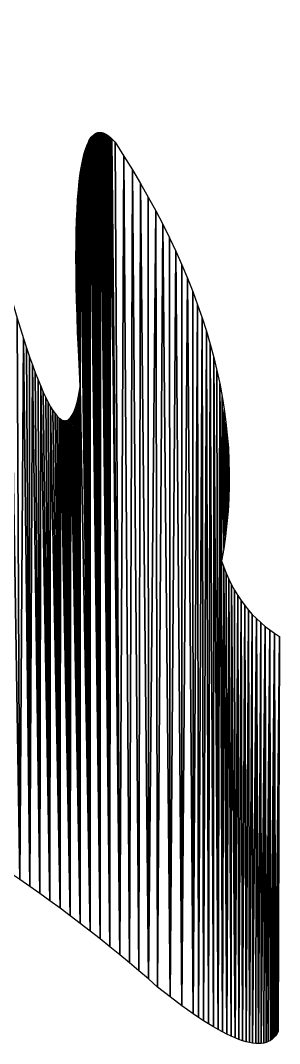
# Model space of a CAD drawing. Extents: x 10 to 917, y 10 to 841.
# Drawn here: x 386.68 to 398.45, y 205.18 to 251.65 of the extents above; entities that cross this region are included whole.
import ezdxf

# ---------------------------------------------------------------- set-up
doc = ezdxf.new("R2010")
doc.units = 0
doc.header["$MEASUREMENT"] = 0
doc.layers.get('0').update_dxf_attribs({"linetype": 'CONTINUOUS'})

msp = doc.modelspace()

# ---------------------------------------------------------------- linework, layer by layer
for p, q in [((389.808, 246.204), (389.852, 246.276)), ((389.852, 246.276), (389.898, 246.34)), ((389.898, 246.34), (389.945, 246.396)), ((389.945, 246.396), (389.993, 246.445)), ((389.993, 246.445), (390.044, 246.485)), ((390.044, 246.485), (390.095, 246.516)), ((390.095, 246.516), (390.149, 246.54)), ((390.149, 246.54), (390.203, 246.556)), ((390.203, 246.556), (390.26, 246.564)), ((390.26, 246.564), (390.318, 246.563)), ((390.318, 246.563), (390.377, 246.555)), ((390.377, 246.555), (390.438, 246.538)), ((390.438, 246.538), (390.501, 246.513)), ((390.501, 246.513), (390.565, 246.481)), ((390.565, 246.481), (390.63, 246.44)), ((390.63, 246.44), (390.697, 246.391)), ((390.697, 246.391), (390.766, 246.334)), ((390.766, 246.334), (390.836, 246.269)), ((390.836, 246.269), (390.981, 246.115)), ((389.576, 245.601), (389.648, 245.834)), ((389.648, 245.834), (389.725, 246.035)), ((389.725, 246.035), (389.766, 246.124)), ((389.766, 246.124), (389.808, 246.204)), ((390.981, 246.115), (391.382, 245.489)), ((389.453, 245.037), (389.512, 245.335)), ((389.512, 245.335), (389.576, 245.601)), ((391.382, 245.489), (391.767, 244.865)), ((389.4, 244.707), (389.453, 245.037)), ((391.767, 244.865), (392.136, 244.243)), ((389.354, 244.344), (389.4, 244.707)), ((389.28, 243.522), (389.314, 243.949)), ((389.314, 243.949), (389.354, 244.344)), ((392.136, 244.243), (392.488, 243.623)), ((389.252, 243.062), (389.28, 243.522)), ((392.488, 243.623), (392.825, 243.006)), ((389.231, 242.57), (389.252, 243.062)), ((392.825, 243.006), (393.145, 242.39)), ((389.215, 242.046), (389.231, 242.57)), ((393.145, 242.39), (393.449, 241.776)), ((389.206, 241.489), (389.215, 242.046)), ((393.449, 241.776), (393.737, 241.165)), ((389.203, 240.901), (389.206, 241.489)), ((393.737, 241.165), (394.009, 240.555)), ((389.206, 240.279), (389.203, 240.901)), ((389.215, 239.626), (389.206, 240.279)), ((394.009, 240.555), (394.265, 239.948)), ((394.265, 239.948), (394.505, 239.343)), ((389.231, 238.94), (389.215, 239.626)), ((394.505, 239.343), (394.728, 238.739)), ((389.252, 238.222), (389.231, 238.94)), ((394.728, 238.739), (394.935, 238.138)), ((386.538, 238.131), (386.825, 237.202)), ((389.28, 237.472), (389.252, 238.222)), ((394.935, 238.138), (395.127, 237.539)), ((389.314, 236.689), (389.28, 237.472)), ((395.127, 237.539), (395.302, 236.942)), ((386.825, 237.202), (386.964, 236.776)), ((386.964, 236.776), (387.098, 236.376)), ((389.4, 235.027), (389.314, 236.689)), ((395.302, 236.942), (395.461, 236.347)), ((387.098, 236.376), (387.23, 236.002)), ((395.461, 236.347), (395.604, 235.754)), ((387.23, 236.002), (387.358, 235.654)), ((387.358, 235.654), (387.482, 235.331)), ((395.604, 235.754), (395.731, 235.163)), ((387.482, 235.331), (387.604, 235.035)), ((395.731, 235.163), (395.841, 234.574)), ((387.604, 235.035), (387.721, 234.764)), ((387.721, 234.764), (387.836, 234.518)), ((389.306, 234.512), (389.355, 234.756)), ((389.355, 234.756), (389.4, 235.027)), ((387.836, 234.518), (387.946, 234.299)), ((387.946, 234.299), (388.054, 234.105)), ((389.197, 234.1), (389.253, 234.293)), ((389.253, 234.293), (389.306, 234.512)), ((395.841, 234.574), (395.936, 233.987)), ((388.054, 234.105), (388.158, 233.937)), ((388.158, 233.937), (388.258, 233.795)), ((388.258, 233.795), (388.355, 233.679)), ((389.009, 233.676), (389.075, 233.792)), ((389.075, 233.792), (389.138, 233.933)), ((389.138, 233.933), (389.197, 234.1)), ((395.936, 233.987), (396.014, 233.403)), ((388.355, 233.679), (388.449, 233.588)), ((388.449, 233.588), (388.495, 233.553)), ((388.495, 233.553), (388.539, 233.523)), ((388.539, 233.523), (388.583, 233.501)), ((388.583, 233.501), (388.626, 233.484)), ((388.626, 233.484), (388.668, 233.474)), ((388.668, 233.474), (388.71, 233.471)), ((388.71, 233.471), (388.75, 233.474)), ((388.75, 233.474), (388.789, 233.484)), ((388.789, 233.484), (388.828, 233.5)), ((388.828, 233.5), (388.866, 233.522)), ((388.866, 233.522), (388.903, 233.551)), ((388.903, 233.551), (388.939, 233.586)), ((388.939, 233.586), (388.974, 233.628)), ((388.974, 233.628), (389.009, 233.676)), ((396.014, 233.403), (396.077, 232.82)), ((396.077, 232.82), (396.123, 232.239)), ((396.123, 232.239), (396.153, 231.661)), ((396.153, 231.661), (396.167, 231.084)), ((396.167, 231.084), (396.164, 230.51)), ((396.164, 230.51), (396.146, 229.938)), ((396.146, 229.938), (396.112, 229.367)), ((396.112, 229.367), (396.061, 228.799)), ((396.061, 228.799), (395.994, 228.233)), ((395.994, 228.233), (395.912, 227.669)), ((395.912, 227.669), (395.813, 227.107)), ((395.813, 227.107), (395.916, 226.82)), ((395.916, 226.82), (396.027, 226.543)), ((396.027, 226.543), (396.146, 226.276)), ((396.146, 226.276), (396.274, 226.018)), ((396.274, 226.018), (396.41, 225.77)), ((396.41, 225.77), (396.554, 225.531)), ((396.554, 225.531), (396.706, 225.303)), ((396.706, 225.303), (396.867, 225.083)), ((396.867, 225.083), (397.035, 224.873)), ((397.035, 224.873), (397.212, 224.673)), ((397.212, 224.673), (397.398, 224.483)), ((397.398, 224.483), (397.591, 224.302)), ((397.591, 224.302), (397.793, 224.131)), ((397.793, 224.131), (398.003, 223.969)), ((398.003, 223.969), (398.221, 223.817)), ((398.221, 223.817), (398.448, 223.675)), ((398.448, 223.675), (398.381, 205.725)), ((387.11, 212.317), (386.655, 212.634)), ((387.567, 211.993), (387.11, 212.317)), ((388.025, 211.662), (387.567, 211.993)), ((388.482, 211.326), (388.025, 211.662)), ((388.939, 210.985), (388.482, 211.326)), ((389.395, 210.639), (388.939, 210.985)), ((389.849, 210.289), (389.395, 210.639)), ((390.3, 209.934), (389.849, 210.289)), ((390.748, 209.576), (390.3, 209.934)), ((391.192, 209.215), (390.748, 209.576)), ((391.631, 208.851), (391.192, 209.215)), ((392.065, 208.485), (391.631, 208.851)), ((392.493, 208.117), (392.065, 208.485)), ((392.914, 207.748), (392.493, 208.117)), ((393.479, 207.301), (392.914, 207.748)), ((394.015, 206.898), (393.479, 207.301)), ((394.521, 206.537), (394.015, 206.898)), ((394.763, 206.372), (394.521, 206.537)), ((394.997, 206.218), (394.763, 206.372)), ((395.224, 206.075), (394.997, 206.218)), ((395.444, 205.943), (395.224, 206.075)), ((395.656, 205.821), (395.444, 205.943)), ((395.86, 205.71), (395.656, 205.821)), ((396.057, 205.609), (395.86, 205.71)), ((396.247, 205.519), (396.057, 205.609)), ((396.429, 205.44), (396.247, 205.519)), ((396.603, 205.372), (396.429, 205.44)), ((396.77, 205.314), (396.603, 205.372)), ((398.116, 205.381), (398.031, 205.321)), ((398.193, 205.451), (398.116, 205.381)), ((398.263, 205.531), (398.193, 205.451)), ((398.326, 205.623), (398.263, 205.531)), ((398.381, 205.725), (398.326, 205.623)), ((396.93, 205.267), (396.77, 205.314)), ((397.082, 205.23), (396.93, 205.267)), ((397.227, 205.204), (397.082, 205.23)), ((397.364, 205.189), (397.227, 205.204)), ((397.494, 205.184), (397.364, 205.189)), ((397.616, 205.19), (397.494, 205.184)), ((397.731, 205.207), (397.616, 205.19)), ((397.839, 205.234), (397.731, 205.207)), ((397.938, 205.273), (397.839, 205.234)), ((398.031, 205.321), (397.938, 205.273))]:
    msp.add_line(p, q)

# ---------------------------------------------------------------- meshes
mesh = msp.add_polyface()
corners = [(370.951, 220.284), (371.235, 251.647), (371.743, 220.026), (371.772, 250.756), (372.533, 219.757), (372.82, 248.974), (373.318, 219.478), (373.332, 248.083), (374.1, 219.189), (374.332, 246.302), (374.876, 218.89), (375.019, 245.222), (375.647, 218.581), (375.757, 244.602), (376.413, 218.262), (376.541, 244.128), (377.173, 217.934), (377.278, 244.003), (377.926, 217.596), (377.967, 244.719), (378.672, 217.248), (378.768, 251.04), (379.41, 216.891), (379.385, 250.622), (379.41, 224.413), (379.587, 250.471), (385.752, 224.413), (386.202, 212.944), (385.752, 213.247), (385.987, 239.945), (386.238, 239.163), (386.655, 212.634), (386.538, 238.131), (386.825, 237.202), (387.11, 212.317), (386.964, 236.776), (387.098, 236.376), (387.23, 236.002), (387.567, 211.993), (387.358, 235.654), (387.482, 235.331), (387.604, 235.035), (388.025, 211.662), (387.721, 234.764), (387.836, 234.518), (387.946, 234.299), (388.054, 234.105), (388.482, 211.326), (388.158, 233.937), (388.258, 233.795), (388.355, 233.679)]
mesh.append_faces([[corners[k] for k in face] for face in [(26, 27, 28)]], dxfattribs={"vtx0": -1})
mesh.append_faces([[corners[k] for k in face] for face in [(0, 1, 2), (2, 3, 4), (4, 5, 6), (6, 7, 8), (8, 9, 10), (10, 11, 12), (12, 13, 14), (14, 15, 16), (16, 17, 18), (18, 19, 20), (20, 21, 22), (22, 23, 24), (24, 25, 26), (27, 30, 31), (31, 33, 34), (34, 37, 38), (38, 41, 42), (42, 46, 47)]], dxfattribs={"vtx0": -1, "vtx1": -1})
mesh.append_faces([[corners[k] for k in face] for face in [(27, 26, 29)]], dxfattribs={"vtx0": -1, "vtx1": -1, "vtx2": -1})
mesh.append_faces([[corners[k] for k in face] for face in [(27, 29, 30), (31, 30, 32), (31, 32, 33), (34, 33, 35), (34, 35, 36), (34, 36, 37), (38, 37, 39), (38, 39, 40), (38, 40, 41), (42, 41, 43), (42, 43, 44), (42, 44, 45), (42, 45, 46), (47, 46, 48), (47, 48, 49), (47, 49, 50)]], dxfattribs={"vtx0": -1, "vtx2": -1})
mesh = msp.add_polyface()
corners = [(378.672, 217.248), (378.559, 251.168), (378.768, 251.04), (379.41, 216.891), (378.976, 250.907), (379.181, 250.768), (379.385, 250.622), (379.41, 224.413), (379.587, 250.471), (385.752, 224.413), (379.787, 250.314), (379.985, 250.151), (380.181, 249.981), (380.375, 249.806), (380.568, 249.625), (380.758, 249.439), (380.947, 249.246), (381.134, 249.047), (381.319, 248.842), (381.502, 248.632), (381.683, 248.415), (381.862, 248.193), (382.039, 247.965), (382.215, 247.73), (382.388, 247.49), (382.56, 247.244), (382.73, 246.992), (382.897, 246.734), (383.063, 246.47), (383.228, 246.2), (383.39, 245.924), (383.708, 245.355), (384.02, 244.761), (384.323, 244.145), (384.62, 243.504), (384.908, 242.84), (385.189, 242.152), (385.463, 241.44), (385.729, 240.705), (385.987, 239.945), (389.206, 241.489), (389.206, 240.279), (389.203, 240.901), (389.215, 239.626)]
mesh.append_faces([[corners[k] for k in face] for face in [(40, 41, 42)]], dxfattribs={"vtx0": -1})
mesh.append_faces([[corners[k] for k in face] for face in [(41, 40, 43)]], dxfattribs={"vtx0": -1, "vtx1": -1})
mesh.append_faces([[corners[k] for k in face] for face in [(0, 1, 2), (3, 2, 4), (3, 4, 5), (3, 5, 6), (7, 6, 8), (9, 8, 10), (9, 10, 11), (9, 11, 12), (9, 12, 13), (9, 13, 14), (9, 14, 15), (9, 15, 16), (9, 16, 17), (9, 17, 18), (9, 18, 19), (9, 19, 20), (9, 20, 21), (9, 21, 22), (9, 22, 23), (9, 23, 24), (9, 24, 25), (9, 25, 26), (9, 26, 27), (9, 27, 28), (9, 28, 29), (9, 29, 30), (9, 30, 31), (9, 31, 32), (9, 32, 33), (9, 33, 34), (9, 34, 35), (9, 35, 36), (9, 36, 37), (9, 37, 38), (9, 38, 39)]], dxfattribs={"vtx0": -1, "vtx2": -1})
mesh = msp.add_polyface()
corners = [(388.482, 211.326), (388.355, 233.679), (388.449, 233.588), (388.495, 233.553), (388.939, 210.985), (388.539, 233.523), (388.583, 233.501), (388.626, 233.484), (388.668, 233.474), (388.71, 233.471), (388.75, 233.474), (388.789, 233.484), (388.828, 233.5), (388.866, 233.522), (388.903, 233.551), (388.939, 233.586), (388.974, 233.628), (389.395, 210.639), (389.009, 233.676), (389.075, 233.792), (389.138, 233.933), (389.197, 234.1), (389.253, 234.293), (389.306, 234.512), (389.355, 234.756), (389.4, 235.027), (389.849, 210.289), (389.4, 244.707), (389.453, 245.037), (389.512, 245.335), (389.852, 246.276), (390.3, 209.934), (390.318, 246.563), (390.748, 209.576), (390.766, 246.334), (391.192, 209.215), (391.382, 245.489), (391.631, 208.851), (391.767, 244.865), (392.065, 208.485), (392.136, 244.243), (392.493, 208.117), (392.488, 243.623)]
mesh.append_faces([[corners[k] for k in face] for face in [(0, 3, 4), (4, 16, 17), (17, 25, 26), (26, 30, 31), (31, 32, 33), (33, 34, 35), (35, 36, 37), (37, 38, 39), (39, 40, 41)]], dxfattribs={"vtx0": -1, "vtx1": -1})
mesh.append_faces([[corners[k] for k in face] for face in [(26, 25, 27)]], dxfattribs={"vtx0": -1, "vtx1": -1, "vtx2": -1})
mesh.append_faces([[corners[k] for k in face] for face in [(0, 1, 2), (0, 2, 3), (4, 3, 5), (4, 5, 6), (4, 6, 7), (4, 7, 8), (4, 8, 9), (4, 9, 10), (4, 10, 11), (4, 11, 12), (4, 12, 13), (4, 13, 14), (4, 14, 15), (4, 15, 16), (17, 16, 18), (17, 18, 19), (17, 19, 20), (17, 20, 21), (17, 21, 22), (17, 22, 23), (17, 23, 24), (17, 24, 25), (26, 27, 28), (26, 28, 29), (37, 36, 38), (39, 38, 40), (41, 40, 42)]], dxfattribs={"vtx0": -1, "vtx2": -1})
mesh = msp.add_polyface()
corners = [(389.215, 239.626), (389.206, 241.489), (389.215, 242.046), (389.231, 238.94), (389.231, 242.57), (389.252, 238.222), (389.252, 243.062), (389.28, 237.472), (389.28, 243.522), (389.314, 236.689), (389.314, 243.949), (389.4, 235.027), (389.354, 244.344), (389.4, 244.707), (389.849, 210.289), (389.512, 245.335), (389.576, 245.601), (389.648, 245.834), (389.725, 246.035), (389.766, 246.124), (389.808, 246.204), (389.852, 246.276), (390.3, 209.934), (389.898, 246.34), (389.945, 246.396), (389.993, 246.445), (390.044, 246.485), (390.095, 246.516), (390.149, 246.54), (390.203, 246.556), (390.26, 246.564), (390.318, 246.563), (390.748, 209.576), (390.377, 246.555), (390.438, 246.538), (390.501, 246.513), (390.565, 246.481), (390.63, 246.44), (390.697, 246.391), (390.766, 246.334), (391.192, 209.215), (390.836, 246.269), (390.981, 246.115), (391.382, 245.489)]
mesh.append_faces([[corners[k] for k in face] for face in [(0, 2, 3), (3, 4, 5), (5, 6, 7), (7, 8, 9), (9, 10, 11)]], dxfattribs={"vtx0": -1, "vtx1": -1})
mesh.append_faces([[corners[k] for k in face] for face in [(0, 1, 2), (3, 2, 4), (5, 4, 6), (7, 6, 8), (9, 8, 10), (11, 10, 12), (11, 12, 13), (14, 15, 16), (14, 16, 17), (14, 17, 18), (14, 18, 19), (14, 19, 20), (14, 20, 21), (22, 21, 23), (22, 23, 24), (22, 24, 25), (22, 25, 26), (22, 26, 27), (22, 27, 28), (22, 28, 29), (22, 29, 30), (22, 30, 31), (32, 31, 33), (32, 33, 34), (32, 34, 35), (32, 35, 36), (32, 36, 37), (32, 37, 38), (32, 38, 39), (40, 39, 41), (40, 41, 42), (40, 42, 43)]], dxfattribs={"vtx0": -1, "vtx2": -1})
mesh = msp.add_polyface()
corners = [(395.841, 234.574), (395.813, 227.107), (395.731, 235.163), (395.912, 227.669), (395.936, 233.987), (395.994, 228.233), (396.014, 233.403), (396.061, 228.799), (396.077, 232.82), (396.112, 229.367), (396.123, 232.239), (396.146, 229.938), (396.153, 231.661), (396.164, 230.51), (396.167, 231.084), (392.493, 208.117), (392.488, 243.623), (392.825, 243.006), (392.914, 207.748), (393.145, 242.39), (393.479, 207.301), (393.449, 241.776), (393.737, 241.165), (394.015, 206.898), (394.009, 240.555), (394.265, 239.948), (394.521, 206.537), (394.505, 239.343), (394.728, 238.739), (394.763, 206.372), (394.935, 238.138), (394.997, 206.218), (395.127, 237.539), (395.224, 206.075), (395.302, 236.942), (395.444, 205.943), (395.461, 236.347), (395.656, 205.821), (395.604, 235.754), (395.86, 205.71), (395.916, 226.82), (396.057, 205.609), (396.027, 226.543), (396.146, 226.276), (396.247, 205.519), (396.274, 226.018), (396.429, 205.44), (396.41, 225.77), (396.554, 225.531), (396.603, 205.372), (396.706, 225.303)]
mesh.append_faces([[corners[k] for k in face] for face in [(13, 12, 14)]], dxfattribs={"vtx0": -1})
mesh.append_faces([[corners[k] for k in face] for face in [(0, 1, 2), (1, 0, 3), (3, 4, 5), (5, 6, 7), (7, 8, 9), (9, 10, 11), (11, 12, 13), (15, 17, 18), (18, 19, 20)]], dxfattribs={"vtx0": -1, "vtx1": -1})
mesh.append_faces([[corners[k] for k in face] for face in [(39, 2, 1)]], dxfattribs={"vtx0": -1, "vtx1": -1, "vtx2": -1})
mesh.append_faces([[corners[k] for k in face] for face in [(3, 0, 4), (5, 4, 6), (7, 6, 8), (9, 8, 10), (11, 10, 12), (15, 16, 17), (18, 17, 19), (20, 19, 21), (20, 21, 22), (23, 22, 24), (23, 24, 25), (26, 25, 27), (26, 27, 28), (29, 28, 30), (31, 30, 32), (33, 32, 34), (35, 34, 36), (37, 36, 38), (37, 38, 2), (39, 1, 40), (41, 40, 42), (41, 42, 43), (44, 43, 45), (46, 45, 47), (46, 47, 48), (49, 48, 50)]], dxfattribs={"vtx0": -1, "vtx2": -1})
mesh = msp.add_polyface()
corners = [(393.479, 207.301), (393.737, 241.165), (394.015, 206.898), (394.265, 239.948), (394.521, 206.537), (394.728, 238.739), (394.763, 206.372), (394.935, 238.138), (394.997, 206.218), (395.127, 237.539), (395.224, 206.075), (395.302, 236.942), (395.444, 205.943), (395.461, 236.347), (395.656, 205.821), (395.731, 235.163), (395.86, 205.71), (395.916, 226.82), (396.057, 205.609), (396.146, 226.276), (396.247, 205.519), (396.274, 226.018), (396.429, 205.44), (396.554, 225.531), (396.603, 205.372), (396.706, 225.303), (396.77, 205.314), (396.867, 225.083), (396.93, 205.267), (397.035, 224.873), (397.082, 205.23), (397.212, 224.673), (397.227, 205.204), (397.398, 224.483), (397.364, 205.189), (397.494, 205.184), (397.591, 224.302), (397.616, 205.19), (397.793, 224.131), (397.731, 205.207), (397.839, 205.234), (398.003, 223.969), (397.938, 205.273), (398.031, 205.321), (398.221, 223.817), (398.116, 205.381), (398.193, 205.451), (398.263, 205.531), (398.448, 223.675), (398.326, 205.623), (398.381, 205.725)]
mesh.append_faces([[corners[k] for k in face] for face in [(49, 48, 50)]], dxfattribs={"vtx0": -1})
mesh.append_faces([[corners[k] for k in face] for face in [(0, 1, 2), (2, 3, 4), (4, 5, 6), (6, 7, 8), (8, 9, 10), (10, 11, 12), (12, 13, 14), (14, 15, 16), (16, 17, 18), (18, 19, 20), (20, 21, 22), (22, 23, 24), (24, 25, 26), (26, 27, 28), (28, 29, 30), (30, 31, 32), (32, 33, 34), (34, 33, 35), (35, 36, 37), (37, 38, 39), (39, 38, 40), (40, 41, 42), (42, 41, 43), (43, 44, 45), (45, 44, 46), (46, 44, 47), (47, 48, 49)]], dxfattribs={"vtx0": -1, "vtx1": -1})
mesh.append_faces([[corners[k] for k in face] for face in [(26, 25, 27), (28, 27, 29), (30, 29, 31), (32, 31, 33), (35, 33, 36), (37, 36, 38), (40, 38, 41), (43, 41, 44), (47, 44, 48)]], dxfattribs={"vtx0": -1, "vtx2": -1})

doc.saveas('drawing.dxf')
